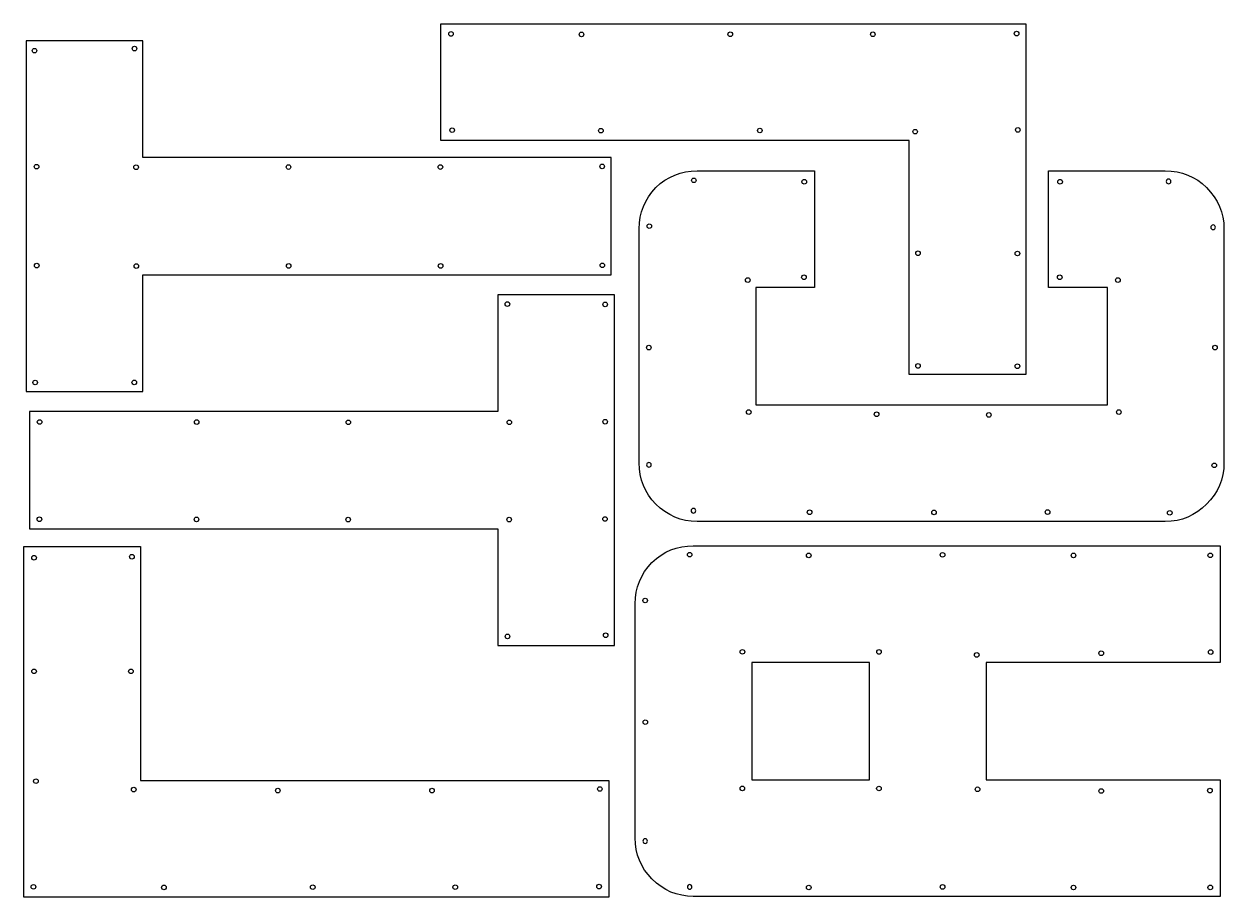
# Model space of a CAD drawing. Extents: x 0.3 to 50, y -11.3 to 13.
# Drawn here: x 17.15 to 49.97, y -11.26 to 12.63 of the extents above; entities that cross this region are included whole.
import ezdxf

# ---------------------------------------------------------------- set-up
doc = ezdxf.new("R2010")
doc.units = 0
doc.layers.add('Layer_1', color=7, linetype='CONTINUOUS')

msp = doc.modelspace()

# ---------------------------------------------------------------- linework, layer by layer
at = {"layer": 'Layer_1', "color": 7}
for points in [[(17.212478, 12.1683)], [(41.359542, 9.443207)], [(38.773263, 5.423188)], [(49.865977, -1.645374)], [(33.298277, -4.375277)], [(40.272765, -4.835877)], [(20.341378, -8.065154)]]:
    msp.add_lwpolyline(points, close=True, dxfattribs=at)
for points in [[(28.554121, 9.443207), (28.554121, 9.964106), (28.554121, 11.027607), (28.554121, 12.63371)], [(28.554121, 12.63371), (29.885306, 12.63371), (31.882083, 12.63371), (34.544452, 12.63371)], [(34.544452, 12.63371), (37.206823, 12.63371), (40.54202, 12.63371), (44.550044, 12.63371)], [(44.550044, 12.63371), (44.550044, 12.503486), (44.550044, 12.235802), (44.550044, 11.830659)], [(17.212478, 12.1683), (17.212478, 10.576666), (17.212478, 7.378928), (17.212478, 2.575086)], [(20.402981, 12.1683), (19.693981, 12.1683), (18.63048, 12.1683), (17.212478, 12.1683)], [(20.402981, 8.977797), (20.402981, 9.513165), (20.402981, 10.576666), (20.402981, 12.1683)], [(28.766779, 12.362841), (28.766779, 12.397632), (28.794983, 12.425837), (28.829775, 12.425837)], [(28.829775, 12.299845), (28.794983, 12.299845), (28.766779, 12.328049), (28.766779, 12.362841)], [(28.829775, 12.425837), (28.864567, 12.425837), (28.892771, 12.397632), (28.892771, 12.362841)], [(28.892771, 12.362841), (28.892771, 12.328049), (28.864567, 12.299845), (28.829775, 12.299845)], [(32.335969, 12.348597), (32.335969, 12.383388), (32.364173, 12.411593), (32.398965, 12.411593)], [(32.398965, 12.285601), (32.364173, 12.285601), (32.335969, 12.313805), (32.335969, 12.348597)], [(32.398965, 12.411593), (32.433756, 12.411593), (32.46196, 12.383388), (32.46196, 12.348597)], [(32.46196, 12.348597), (32.46196, 12.313805), (32.433756, 12.285601), (32.398965, 12.285601)], [(36.405275, 12.353347), (36.405275, 12.370055), (36.411912, 12.386079), (36.423727, 12.397893)], [(36.423727, 12.308802), (36.411912, 12.320616), (36.405275, 12.336639), (36.405275, 12.353347)], [(36.423727, 12.397893), (36.435541, 12.409707), (36.451565, 12.416344), (36.468273, 12.416343)], [(36.468273, 12.290351), (36.451565, 12.290351), (36.435541, 12.296988), (36.423727, 12.308802)], [(36.468273, 12.416343), (36.503065, 12.416343), (36.531269, 12.388139), (36.531269, 12.353347)], [(36.531269, 12.353347), (36.531269, 12.318556), (36.503065, 12.290351), (36.468273, 12.290351)], [(40.303937, 12.353347), (40.303938, 12.388139), (40.332142, 12.416343), (40.366933, 12.416343)], [(40.366933, 12.290351), (40.332142, 12.290351), (40.303937, 12.318556), (40.303937, 12.353347)], [(40.366933, 12.416343), (40.401725, 12.416343), (40.429929, 12.388139), (40.429929, 12.353347)], [(40.429929, 12.353347), (40.429929, 12.318556), (40.401725, 12.290351), (40.366933, 12.290351)], [(44.236477, 12.370259), (44.236477, 12.386967), (44.243114, 12.402991), (44.254929, 12.414805)], [(44.254929, 12.325714), (44.243114, 12.337528), (44.236477, 12.353551), (44.236477, 12.370259)], [(44.254929, 12.414805), (44.266743, 12.426619), (44.282767, 12.433256), (44.299475, 12.433255)], [(44.299475, 12.307263), (44.282767, 12.307263), (44.266743, 12.313899), (44.254929, 12.325714)], [(44.299475, 12.433255), (44.334267, 12.433255), (44.362471, 12.405051), (44.362471, 12.370259)], [(44.362471, 12.370259), (44.362471, 12.335467), (44.334267, 12.307263), (44.299475, 12.307263)], [(17.375828, 11.904353), (17.375828, 11.92106), (17.382465, 11.937084), (17.394279, 11.948898)], [(17.394279, 11.859808), (17.382465, 11.871622), (17.375828, 11.887645), (17.375828, 11.904353)], [(17.394279, 11.948898), (17.406093, 11.960712), (17.422116, 11.967349), (17.438824, 11.967349)], [(17.438824, 11.841357), (17.422116, 11.841357), (17.406093, 11.847994), (17.394279, 11.859808)], [(17.438824, 11.967349), (17.455531, 11.967349), (17.471555, 11.960712), (17.483369, 11.948898)], [(17.483369, 11.859808), (17.471555, 11.847994), (17.455531, 11.841357), (17.438824, 11.841357)], [(17.483369, 11.948898), (17.495183, 11.937084), (17.50182, 11.92106), (17.50182, 11.904353)], [(17.50182, 11.904353), (17.50182, 11.887645), (17.495183, 11.871622), (17.483369, 11.859808)], [(20.110559, 11.960191), (20.110559, 11.976898), (20.117196, 11.992922), (20.12901, 12.004736)], [(20.12901, 11.915646), (20.117196, 11.92746), (20.110559, 11.943483), (20.110559, 11.960191)], [(20.12901, 12.004736), (20.140824, 12.01655), (20.156847, 12.023187), (20.173555, 12.023187)], [(20.173555, 11.897195), (20.156847, 11.897195), (20.140824, 11.903832), (20.12901, 11.915646)], [(20.173555, 12.023187), (20.190262, 12.023187), (20.206286, 12.01655), (20.2181, 12.004736)], [(20.2181, 11.915646), (20.206286, 11.903832), (20.190262, 11.897195), (20.173555, 11.897195)], [(20.2181, 12.004736), (20.229914, 11.992922), (20.236551, 11.976898), (20.236551, 11.960191)], [(20.236551, 11.960191), (20.236551, 11.943483), (20.229914, 11.92746), (20.2181, 11.915646)], [(44.550044, 11.830659), (44.550044, 11.425515), (44.550044, 10.629698), (44.550044, 9.443207)], [(28.799735, 9.728419), (28.799735, 9.763211), (28.82794, 9.791415), (28.862731, 9.791415)], [(28.862731, 9.665423), (28.82794, 9.665423), (28.799735, 9.693627), (28.799735, 9.728419)], [(28.862731, 9.791415), (28.897523, 9.791415), (28.925727, 9.763211), (28.925727, 9.728419)], [(28.925727, 9.728419), (28.925727, 9.693627), (28.897523, 9.665423), (28.862731, 9.665423)], [(32.866704, 9.714175), (32.866704, 9.748967), (32.894908, 9.777171), (32.9297, 9.777171)], [(32.9297, 9.651179), (32.894908, 9.651179), (32.866704, 9.679384), (32.866704, 9.714175)], [(32.9297, 9.777171), (32.964492, 9.777171), (32.992696, 9.748967), (32.992696, 9.714175)], [(32.992696, 9.714175), (32.992696, 9.679384), (32.964492, 9.651179), (32.9297, 9.651179)], [(37.21339, 9.718926), (37.21339, 9.753717), (37.241594, 9.781922), (37.276385, 9.781922)], [(37.276385, 9.65593), (37.241594, 9.65593), (37.21339, 9.684134), (37.21339, 9.718926)], [(37.276385, 9.781922), (37.311177, 9.781922), (37.339381, 9.753717), (37.339381, 9.718926)], [(37.339381, 9.718926), (37.339381, 9.684134), (37.311177, 9.65593), (37.276385, 9.65593)], [(41.463454, 9.68792), (41.463454, 9.704627), (41.470091, 9.720651), (41.481906, 9.732465)], [(41.481906, 9.643374), (41.470091, 9.655188), (41.463454, 9.671212), (41.463454, 9.68792)], [(41.481906, 9.732465), (41.49372, 9.744279), (41.509744, 9.750916), (41.526452, 9.750916)], [(41.526452, 9.624924), (41.509744, 9.624923), (41.49372, 9.63156), (41.481906, 9.643374)], [(41.526452, 9.750916), (41.561244, 9.750916), (41.589448, 9.722711), (41.589448, 9.68792)], [(41.589448, 9.68792), (41.589448, 9.653128), (41.561244, 9.624924), (41.526452, 9.624924)], [(44.269431, 9.735837), (44.269431, 9.770629), (44.297635, 9.798833), (44.332427, 9.798834)], [(44.332427, 9.672841), (44.297635, 9.672842), (44.269431, 9.701046), (44.269431, 9.735837)], [(44.332427, 9.798834), (44.349135, 9.798834), (44.365159, 9.792197), (44.376973, 9.780383)], [(44.376973, 9.691292), (44.365159, 9.679478), (44.349135, 9.672841), (44.332427, 9.672841)], [(44.376973, 9.780383), (44.388788, 9.768569), (44.395425, 9.752545), (44.395425, 9.735838)], [(44.395425, 9.735838), (44.395425, 9.71913), (44.388788, 9.703106), (44.376973, 9.691292)], [(41.359542, 9.443207), (39.218069, 9.443207), (34.949596, 9.443207), (28.554121, 9.443207)], [(41.359542, 3.040497), (41.359542, 4.458498), (41.359542, 6.592735), (41.359542, 9.443207)], [(44.550044, 9.443207), (44.550044, 8.372471), (44.550044, 6.238235), (44.550044, 3.040497)], [(33.208402, 8.977797), (31.081399, 8.977797), (26.812926, 8.977797), (20.402981, 8.977797)], [(33.208402, 5.76559), (33.208402, 6.300957), (33.208402, 7.371693), (33.208402, 8.977797)], [(17.430902, 8.728892), (17.430902, 8.745599), (17.437539, 8.761623), (17.449353, 8.773437)], [(17.449353, 8.684347), (17.437539, 8.696161), (17.430902, 8.712184), (17.430902, 8.728892)], [(17.449353, 8.773437), (17.461167, 8.785251), (17.47719, 8.791888), (17.493898, 8.791888)], [(17.493898, 8.665896), (17.47719, 8.665896), (17.461167, 8.672533), (17.449353, 8.684347)], [(17.493898, 8.791888), (17.510605, 8.791888), (17.526629, 8.785251), (17.538443, 8.773437)], [(17.538443, 8.684347), (17.526629, 8.672533), (17.510605, 8.665896), (17.493898, 8.665896)], [(17.538443, 8.773437), (17.550257, 8.761623), (17.556894, 8.745599), (17.556894, 8.728892)], [(17.556894, 8.728892), (17.556894, 8.712184), (17.550257, 8.696161), (17.538443, 8.684347)], [(20.15457, 8.714648), (20.15457, 8.731356), (20.161207, 8.747379), (20.173021, 8.759193)], [(20.173021, 8.670103), (20.161207, 8.681917), (20.15457, 8.69794), (20.15457, 8.714648)], [(20.173021, 8.759193), (20.184835, 8.771007), (20.200859, 8.777644), (20.217566, 8.777644)], [(20.217566, 8.651652), (20.200859, 8.651652), (20.184835, 8.658289), (20.173021, 8.670103)], [(20.217566, 8.777644), (20.234274, 8.777644), (20.250297, 8.771007), (20.262111, 8.759193)], [(20.262111, 8.670103), (20.250297, 8.658289), (20.234274, 8.651652), (20.217566, 8.651652)], [(20.262111, 8.759193), (20.273925, 8.747379), (20.280562, 8.731356), (20.280562, 8.714648)], [(20.280562, 8.714648), (20.280562, 8.69794), (20.273925, 8.681917), (20.262111, 8.670103)], [(24.322192, 8.719398), (24.322192, 8.75419), (24.350396, 8.782394), (24.385188, 8.782394)], [(24.385188, 8.656402), (24.350396, 8.656402), (24.322192, 8.684607), (24.322192, 8.719398)], [(24.385188, 8.782394), (24.419979, 8.782394), (24.448183, 8.75419), (24.448183, 8.719398)], [(24.448183, 8.719398), (24.448183, 8.684607), (24.419979, 8.656402), (24.385188, 8.656402)], [(28.476479, 8.719398), (28.476479, 8.75419), (28.504683, 8.782394), (28.539475, 8.782394)], [(28.539475, 8.656402), (28.504683, 8.656402), (28.476479, 8.684607), (28.476479, 8.719398)], [(28.539475, 8.782394), (28.574267, 8.782394), (28.602471, 8.75419), (28.602471, 8.719398)], [(28.602471, 8.719398), (28.602471, 8.684607), (28.574267, 8.656402), (28.539475, 8.656402)], [(32.900602, 8.73631), (32.900602, 8.771102), (32.928806, 8.799306), (32.963598, 8.799306)], [(32.963598, 8.673314), (32.928806, 8.673314), (32.900602, 8.701519), (32.900602, 8.73631)], [(32.963598, 8.799306), (32.99839, 8.799306), (33.026594, 8.771102), (33.026594, 8.73631)], [(33.026594, 8.73631), (33.026594, 8.701519), (32.99839, 8.673314), (32.963598, 8.673314)], [(34.432442, 8.157905), (34.750769, 8.461762), (35.126974, 8.613691), (35.561056, 8.613691)], [(35.561056, 8.613691), (36.284526, 8.613691), (37.355261, 8.613691), (38.773263, 8.613691)], [(38.773263, 8.613691), (38.773263, 7.904691), (38.773263, 6.84119), (38.773263, 5.423188)], [(45.175973, 5.423188), (45.175973, 6.132189), (45.175973, 7.19569), (45.175973, 8.613691)], [(45.175973, 8.613691), (45.884974, 8.613691), (46.948476, 8.613691), (48.366477, 8.613691)], [(48.366477, 8.613691), (48.815028, 8.613691), (49.191233, 8.461762), (49.49509, 8.157905)], [(35.407675, 8.354896), (35.407675, 8.389688), (35.435879, 8.417892), (35.470671, 8.417893)], [(35.470671, 8.2919), (35.435879, 8.291901), (35.407675, 8.320105), (35.407675, 8.354896)], [(35.470671, 8.417893), (35.505463, 8.417892), (35.533667, 8.389688), (35.533667, 8.354896)], [(35.533667, 8.354896), (35.533667, 8.320105), (35.505463, 8.291901), (35.470671, 8.2919)], [(38.42965, 8.315717), (38.42965, 8.350509), (38.457854, 8.378713), (38.492646, 8.378713)], [(38.492646, 8.252721), (38.457854, 8.252721), (38.42965, 8.280925), (38.42965, 8.315717)], [(38.492646, 8.378713), (38.527437, 8.378713), (38.555642, 8.350509), (38.555642, 8.315717)], [(38.555642, 8.315717), (38.555642, 8.280925), (38.527438, 8.252721), (38.492646, 8.252721)], [(45.488408, 8.252721), (45.453617, 8.252721), (45.425412, 8.280925), (45.425413, 8.315717)], [(45.425413, 8.315717), (45.425413, 8.350509), (45.453617, 8.378713), (45.488408, 8.378713)], [(45.488408, 8.378713), (45.5232, 8.378713), (45.551404, 8.350509), (45.551404, 8.315717)], [(45.551404, 8.315717), (45.551404, 8.280925), (45.5232, 8.252721), (45.488408, 8.252721)], [(48.458044, 8.388107), (48.423252, 8.388107), (48.395048, 8.359903), (48.395048, 8.325111)], [(48.395048, 8.325111), (48.395048, 8.290319), (48.423252, 8.262115), (48.458044, 8.262115)], [(48.52104, 8.325111), (48.52104, 8.359903), (48.492835, 8.388107), (48.458044, 8.388107)], [(48.458044, 8.262115), (48.492835, 8.262115), (48.52104, 8.290319), (48.52104, 8.325111)], [(33.976656, 7.029292), (33.976656, 7.463374), (34.128585, 7.839578), (34.432442, 8.157905)], [(49.49509, 8.157905), (49.813416, 7.839578), (49.972579, 7.463374), (49.972579, 7.029292)], [(33.976656, 0.626581), (33.976656, 2.044583), (33.976656, 4.17882), (33.976656, 7.029292)], [(34.190996, 7.100238), (34.190996, 7.116946), (34.197633, 7.13297), (34.209448, 7.144784)], [(34.209448, 7.055693), (34.197633, 7.067507), (34.190996, 7.08353), (34.190996, 7.100238)], [(34.209448, 7.144784), (34.221262, 7.156598), (34.237286, 7.163235), (34.253994, 7.163234)], [(34.253994, 7.037242), (34.237286, 7.037242), (34.221262, 7.043878), (34.209448, 7.055693)], [(34.253994, 7.163234), (34.288785, 7.163234), (34.31699, 7.13503), (34.31699, 7.100238)], [(34.31699, 7.100238), (34.31699, 7.065446), (34.288785, 7.037242), (34.253994, 7.037242)], [(49.674719, 7.133448), (49.639927, 7.133448), (49.611723, 7.105244), (49.611723, 7.070452)], [(49.611723, 7.070452), (49.611723, 7.035661), (49.639927, 7.007456), (49.674719, 7.007456)], [(49.737715, 7.070452), (49.737715, 7.105244), (49.70951, 7.133448), (49.674719, 7.133448)], [(49.674719, 7.007456), (49.70951, 7.007456), (49.737715, 7.035661), (49.737715, 7.070452)], [(49.972579, 7.029292), (49.972579, 5.596821), (49.972579, 3.462584), (49.972579, 0.626581)], [(41.540627, 6.359835), (41.540627, 6.394626), (41.568831, 6.422831), (41.603623, 6.422831)], [(41.603623, 6.296839), (41.568831, 6.296839), (41.540627, 6.325043), (41.540627, 6.359835)], [(41.603623, 6.422831), (41.638415, 6.422831), (41.666619, 6.394626), (41.666619, 6.359835)], [(41.666619, 6.359835), (41.666619, 6.325043), (41.638415, 6.296839), (41.603623, 6.296839)], [(44.25841, 6.35263), (44.258411, 6.387422), (44.286615, 6.415626), (44.321406, 6.415626)], [(44.321406, 6.289634), (44.286615, 6.289634), (44.25841, 6.317838), (44.25841, 6.35263)], [(44.321406, 6.415626), (44.356198, 6.415626), (44.384402, 6.387422), (44.384402, 6.35263)], [(44.384402, 6.35263), (44.384402, 6.317838), (44.356198, 6.289634), (44.321406, 6.289634)], [(17.436161, 6.022955), (17.436161, 6.039663), (17.442798, 6.055686), (17.454612, 6.0675)], [(17.454612, 5.97841), (17.442798, 5.990225), (17.436161, 6.006248), (17.436161, 6.022955)], [(17.454612, 6.0675), (17.466426, 6.079314), (17.482449, 6.085951), (17.499157, 6.085951)], [(17.499157, 5.959959), (17.482449, 5.959959), (17.466426, 5.966596), (17.454612, 5.97841)], [(17.499157, 6.085951), (17.515864, 6.085951), (17.531888, 6.079314), (17.543702, 6.0675)], [(17.543702, 5.97841), (17.531888, 5.966596), (17.515864, 5.959959), (17.499157, 5.959959)], [(17.543702, 6.0675), (17.555516, 6.055686), (17.562153, 6.039663), (17.562153, 6.022955)], [(17.562153, 6.022955), (17.562153, 6.006248), (17.555516, 5.990225), (17.543702, 5.97841)], [(20.159831, 6.008711), (20.159831, 6.025419), (20.166468, 6.041442), (20.178282, 6.053256)], [(20.178282, 5.964167), (20.166468, 5.975981), (20.159831, 5.992004), (20.159831, 6.008711)], [(20.178282, 6.053256), (20.190096, 6.06507), (20.206119, 6.071708), (20.222827, 6.071708)], [(20.222827, 5.945715), (20.206119, 5.945715), (20.190096, 5.952352), (20.178282, 5.964167)], [(20.222827, 6.071708), (20.239534, 6.071708), (20.255558, 6.06507), (20.267372, 6.053256)], [(20.267372, 5.964167), (20.255558, 5.952352), (20.239534, 5.945715), (20.222827, 5.945715)], [(20.267372, 6.053256), (20.279186, 6.041442), (20.285823, 6.025419), (20.285823, 6.008711)], [(20.285823, 6.008711), (20.285823, 5.992004), (20.279186, 5.975981), (20.267372, 5.964167)], [(24.32745, 6.013462), (24.32745, 6.03017), (24.334087, 6.046193), (24.345902, 6.058008)], [(24.345902, 5.968916), (24.334087, 5.980731), (24.32745, 5.996754), (24.32745, 6.013462)], [(24.345902, 6.058008), (24.357716, 6.069822), (24.37374, 6.076458), (24.390448, 6.076458)], [(24.390448, 5.950466), (24.37374, 5.950466), (24.357716, 5.957102), (24.345902, 5.968916)], [(24.390448, 6.076458), (24.42524, 6.076458), (24.453444, 6.048254), (24.453444, 6.013462)], [(24.453444, 6.013462), (24.453444, 5.97867), (24.42524, 5.950466), (24.390448, 5.950466)], [(28.481735, 6.013462), (28.481736, 6.048254), (28.50994, 6.076458), (28.544731, 6.076458)], [(28.544731, 5.950466), (28.50994, 5.950466), (28.481735, 5.97867), (28.481735, 6.013462)], [(28.544731, 6.076458), (28.579523, 6.076458), (28.607727, 6.048254), (28.607727, 6.013462)], [(28.607727, 6.013462), (28.607727, 5.97867), (28.579523, 5.950466), (28.544731, 5.950466)], [(32.905858, 6.030374), (32.905858, 6.065165), (32.934062, 6.09337), (32.968854, 6.09337)], [(32.968854, 5.967378), (32.934062, 5.967378), (32.905858, 5.995582), (32.905858, 6.030374)], [(32.968854, 6.09337), (33.003646, 6.09337), (33.03185, 6.065165), (33.03185, 6.030374)], [(33.03185, 6.030374), (33.03185, 5.995582), (33.003646, 5.967378), (32.968854, 5.967378)], [(20.402981, 2.575086), (20.402981, 3.110454), (20.402981, 4.173955), (20.402981, 5.76559)], [(20.402981, 5.76559), (22.544454, 5.76559), (26.812927, 5.76559), (33.208402, 5.76559)], [(36.884194, 5.626394), (36.884194, 5.661186), (36.912398, 5.68939), (36.94719, 5.68939)], [(36.94719, 5.563398), (36.912398, 5.563398), (36.884194, 5.591602), (36.884194, 5.626394)], [(36.94719, 5.68939), (36.981981, 5.68939), (37.010185, 5.661186), (37.010185, 5.626394)], [(37.010185, 5.626394), (37.010185, 5.591602), (36.981981, 5.563398), (36.94719, 5.563398)], [(38.420952, 5.703232), (38.420952, 5.738023), (38.449156, 5.766228), (38.483948, 5.766228)], [(38.483948, 5.640236), (38.449156, 5.640236), (38.420952, 5.66844), (38.420952, 5.703232)], [(38.483948, 5.766228), (38.51874, 5.766228), (38.546944, 5.738023), (38.546944, 5.703232)], [(38.546944, 5.703232), (38.546944, 5.66844), (38.51874, 5.640236), (38.483948, 5.640236)], [(45.416715, 5.703232), (45.416715, 5.738023), (45.444919, 5.766228), (45.47971, 5.766228)], [(45.47971, 5.640236), (45.444919, 5.640236), (45.416715, 5.66844), (45.416715, 5.703232)], [(45.47971, 5.766228), (45.514502, 5.766228), (45.542706, 5.738023), (45.542706, 5.703232)], [(45.542706, 5.703232), (45.542706, 5.66844), (45.514502, 5.640236), (45.47971, 5.640236)], [(47.007475, 5.626394), (47.007475, 5.661186), (47.035679, 5.68939), (47.070471, 5.68939)], [(47.070471, 5.563398), (47.035679, 5.563398), (47.007475, 5.591602), (47.007475, 5.626394)], [(47.070471, 5.68939), (47.105263, 5.68939), (47.133467, 5.661186), (47.133467, 5.626394)], [(47.133467, 5.626394), (47.133467, 5.591602), (47.105263, 5.563398), (47.070471, 5.563398)], [(38.773263, 5.423188), (38.411528, 5.423188), (37.87616, 5.423188), (37.16716, 5.423188)], [(37.16716, 5.423188), (37.16716, 4.714187), (37.16716, 3.643452), (37.16716, 2.210981)], [(46.782077, 5.423188), (46.420342, 5.423188), (45.884974, 5.423188), (45.175973, 5.423188)], [(46.782077, 2.210981), (46.782077, 2.934451), (46.782077, 4.005187), (46.782077, 5.423188)], [(32.10455, 5.217937), (31.569183, 5.217937), (30.903591, 5.217937), (30.107773, 5.217937)], [(30.107773, 5.217937), (30.107773, 4.682569), (30.107773, 3.619068), (30.107773, 2.027434)], [(30.310388, 4.970402), (30.310387, 5.005193), (30.338592, 5.033398), (30.373383, 5.033398)], [(30.373383, 4.907406), (30.338592, 4.907406), (30.310387, 4.93561), (30.310388, 4.970402)], [(30.373383, 5.033398), (30.408175, 5.033398), (30.436379, 5.005193), (30.436379, 4.970402)], [(30.436379, 4.970402), (30.436379, 4.93561), (30.408175, 4.907406), (30.373383, 4.907406)], [(33.298277, 5.217937), (33.037827, 5.217937), (32.639918, 5.217937), (32.10455, 5.217937)], [(32.984433, 4.959819), (32.984433, 4.994611), (33.012637, 5.022815), (33.047429, 5.022815)], [(33.047429, 4.896823), (33.012637, 4.896823), (32.984433, 4.925027), (32.984433, 4.959819)], [(33.047429, 5.022815), (33.082221, 5.022815), (33.110425, 4.994611), (33.110425, 4.959819)], [(33.110425, 4.959819), (33.110425, 4.925027), (33.082221, 4.896823), (33.047429, 4.896823)], [(33.298277, -4.375277), (33.298277, -2.783642), (33.298277, 0.414095), (33.298277, 5.217937)], [(34.178923, 3.77866), (34.178923, 3.813452), (34.207127, 3.841656), (34.241919, 3.841656)], [(34.241919, 3.715664), (34.207127, 3.715664), (34.178923, 3.743869), (34.178923, 3.77866)], [(34.241919, 3.841656), (34.27671, 3.841656), (34.304915, 3.813452), (34.304915, 3.77866)], [(34.304915, 3.77866), (34.304915, 3.743869), (34.27671, 3.715664), (34.241919, 3.715664)], [(49.662706, 3.77866), (49.662706, 3.813452), (49.69091, 3.841656), (49.725702, 3.841656)], [(49.725702, 3.715664), (49.69091, 3.715664), (49.662706, 3.743869), (49.662706, 3.77866)], [(49.725702, 3.841656), (49.760494, 3.841656), (49.788698, 3.813452), (49.788698, 3.77866)], [(49.788698, 3.77866), (49.788698, 3.743869), (49.760494, 3.715664), (49.725702, 3.715664)], [(41.540627, 3.276037), (41.540627, 3.310829), (41.568831, 3.339033), (41.603623, 3.339033)], [(41.603623, 3.339033), (41.638415, 3.339033), (41.666619, 3.310829), (41.666619, 3.276037)], [(44.25841, 3.268832), (44.25841, 3.303624), (44.286615, 3.331828), (44.321406, 3.331829)], [(44.321406, 3.331829), (44.356198, 3.331828), (44.384402, 3.303624), (44.384402, 3.268833)], [(44.550044, 3.040497), (44.014676, 3.040497), (42.951175, 3.040497), (41.359542, 3.040497)], [(41.603623, 3.213041), (41.568831, 3.213041), (41.540627, 3.241245), (41.540627, 3.276037)], [(41.666619, 3.276037), (41.666619, 3.241245), (41.638415, 3.213041), (41.603623, 3.213041)], [(44.321406, 3.205836), (44.286615, 3.205837), (44.25841, 3.234041), (44.25841, 3.268832)], [(44.384402, 3.268833), (44.384402, 3.234041), (44.356198, 3.205837), (44.321406, 3.205836)], [(17.393368, 2.823666), (17.393368, 2.840374), (17.400005, 2.856397), (17.411819, 2.868211)], [(17.411819, 2.779121), (17.400005, 2.790935), (17.393368, 2.806959), (17.393368, 2.823666)], [(17.411819, 2.868211), (17.423633, 2.880025), (17.439656, 2.886662), (17.456364, 2.886662)], [(17.456364, 2.76067), (17.439656, 2.76067), (17.423633, 2.767307), (17.411819, 2.779121)], [(17.456364, 2.886662), (17.473071, 2.886662), (17.489095, 2.880025), (17.500909, 2.868211)], [(17.500909, 2.779121), (17.489095, 2.767307), (17.473071, 2.76067), (17.456364, 2.76067)], [(17.500909, 2.868211), (17.512723, 2.856397), (17.51936, 2.840374), (17.51936, 2.823666)], [(17.51936, 2.823666), (17.51936, 2.806959), (17.512723, 2.790935), (17.500909, 2.779121)], [(20.104769, 2.826198), (20.104769, 2.842906), (20.111406, 2.858929), (20.12322, 2.870743)], [(20.12322, 2.781653), (20.111406, 2.793467), (20.104769, 2.80949), (20.104769, 2.826198)], [(20.12322, 2.870743), (20.135034, 2.882557), (20.151058, 2.889194), (20.167765, 2.889194)], [(20.167765, 2.763202), (20.151058, 2.763202), (20.135034, 2.769839), (20.12322, 2.781653)], [(20.167765, 2.889194), (20.184473, 2.889194), (20.200496, 2.882557), (20.21231, 2.870743)], [(20.21231, 2.781653), (20.200496, 2.769839), (20.184473, 2.763202), (20.167765, 2.763202)], [(20.21231, 2.870743), (20.224124, 2.858929), (20.230761, 2.842906), (20.230761, 2.826198)], [(20.230761, 2.826198), (20.230761, 2.80949), (20.224124, 2.793467), (20.21231, 2.781653)], [(17.212478, 2.575086), (17.472928, 2.575086), (17.870836, 2.575086), (18.406204, 2.575086)], [(18.406204, 2.575086), (18.941572, 2.575086), (19.607164, 2.575086), (20.402981, 2.575086)], [(30.107773, 2.027434), (27.966302, 2.027434), (23.697829, 2.027434), (17.302353, 2.027434)], [(17.302353, 2.027434), (17.302353, 1.492066), (17.302353, 0.42133), (17.302353, -1.184774)], [(36.909808, 2.015018), (36.909808, 2.049809), (36.938012, 2.078014), (36.972804, 2.078014)], [(36.972804, 1.952022), (36.938012, 1.952022), (36.909808, 1.980226), (36.909808, 2.015018)], [(36.972804, 2.078014), (37.007596, 2.078014), (37.0358, 2.049809), (37.0358, 2.015018)], [(37.0358, 2.015018), (37.0358, 1.980226), (37.007596, 1.952022), (36.972804, 1.952022)], [(37.16716, 2.210981), (39.308631, 2.210981), (42.513603, 2.210981), (46.782077, 2.210981)], [(40.40695, 1.953902), (40.40695, 1.988694), (40.435154, 2.016898), (40.469946, 2.016899)], [(40.469946, 2.016899), (40.504738, 2.016898), (40.532942, 1.988694), (40.532942, 1.953903)], [(43.477419, 1.936814), (43.477419, 1.971606), (43.505623, 1.99981), (43.540415, 1.99981)], [(43.540415, 1.99981), (43.557122, 1.999811), (43.573146, 1.993174), (43.584961, 1.98136)], [(43.584961, 1.98136), (43.596775, 1.969545), (43.603413, 1.953522), (43.603413, 1.936814)], [(47.03309, 2.015018), (47.03309, 2.049809), (47.061294, 2.078014), (47.096085, 2.078014)], [(47.096085, 1.952022), (47.061294, 1.952022), (47.03309, 1.980226), (47.03309, 2.015018)], [(47.096085, 2.078014), (47.130877, 2.078014), (47.159081, 2.049809), (47.159081, 2.015018)], [(47.159081, 2.015018), (47.159081, 1.980226), (47.130877, 1.952022), (47.096085, 1.952022)], [(17.51386, 1.743002), (17.51386, 1.759709), (17.520497, 1.775733), (17.532311, 1.787547)], [(17.532311, 1.698457), (17.520497, 1.710271), (17.51386, 1.726294), (17.51386, 1.743002)], [(17.532311, 1.787547), (17.544125, 1.799361), (17.560148, 1.805998), (17.576856, 1.805998)], [(17.576856, 1.680006), (17.560148, 1.680006), (17.544125, 1.686643), (17.532311, 1.698457)], [(17.576856, 1.805998), (17.593564, 1.805998), (17.609587, 1.799361), (17.621401, 1.787547)], [(17.621401, 1.698457), (17.609587, 1.686643), (17.593564, 1.680006), (17.576856, 1.680006)], [(17.621401, 1.787547), (17.633215, 1.775733), (17.639852, 1.759709), (17.639852, 1.743002)], [(17.639852, 1.743002), (17.639852, 1.726294), (17.633215, 1.710271), (17.621401, 1.698457)], [(21.810588, 1.739782), (21.810587, 1.774574), (21.838792, 1.802778), (21.873583, 1.802778)], [(21.873583, 1.676786), (21.838792, 1.676786), (21.810587, 1.704991), (21.810588, 1.739782)], [(21.873583, 1.802778), (21.908375, 1.802778), (21.936579, 1.774574), (21.936579, 1.739782)], [(21.936579, 1.739782), (21.936579, 1.704991), (21.908375, 1.676786), (21.873583, 1.676786)], [(25.958546, 1.733508), (25.958546, 1.750216), (25.965183, 1.76624), (25.976998, 1.778054)], [(25.976998, 1.688963), (25.965183, 1.700777), (25.958546, 1.7168), (25.958546, 1.733508)], [(25.976998, 1.778054), (25.988812, 1.789868), (26.004836, 1.796505), (26.021544, 1.796504)], [(26.021544, 1.670512), (26.004836, 1.670512), (25.988812, 1.677149), (25.976998, 1.688963)], [(26.021544, 1.796504), (26.056335, 1.796504), (26.08454, 1.7683), (26.08454, 1.733508)], [(26.08454, 1.733508), (26.08454, 1.698717), (26.056335, 1.670512), (26.021544, 1.670512)], [(30.363108, 1.733508), (30.363108, 1.7683), (30.391312, 1.796504), (30.426104, 1.796504)], [(30.426104, 1.670512), (30.391312, 1.670512), (30.363108, 1.698717), (30.363108, 1.733508)], [(30.426104, 1.796504), (30.460896, 1.796504), (30.4891, 1.7683), (30.4891, 1.733508)], [(30.4891, 1.733508), (30.4891, 1.698717), (30.460896, 1.670512), (30.426104, 1.670512)], [(32.983558, 1.75042), (32.983558, 1.785212), (33.011762, 1.813416), (33.046554, 1.813416)], [(33.046554, 1.687424), (33.011762, 1.687424), (32.983558, 1.715629), (32.983558, 1.75042)], [(33.046554, 1.813416), (33.081346, 1.813416), (33.10955, 1.785212), (33.10955, 1.75042)], [(33.10955, 1.75042), (33.10955, 1.715629), (33.081346, 1.687424), (33.046554, 1.687424)], [(40.469946, 1.890906), (40.435154, 1.890907), (40.40695, 1.919111), (40.40695, 1.953902)], [(40.532942, 1.953903), (40.532942, 1.919111), (40.504738, 1.890907), (40.469946, 1.890906)], [(43.540415, 1.873818), (43.505623, 1.873818), (43.477419, 1.902022), (43.477419, 1.936814)], [(43.584961, 1.892268), (43.573146, 1.880454), (43.557122, 1.873817), (43.540415, 1.873818)], [(43.603412, 1.936814), (43.603413, 1.920106), (43.596775, 1.904082), (43.584961, 1.892268)], [(34.432442, -0.502032), (34.128585, -0.198175), (33.976656, 0.17803), (33.976656, 0.626581)], [(34.24295, 0.632251), (34.208158, 0.632251), (34.179954, 0.604047), (34.179954, 0.569255)], [(34.179954, 0.569255), (34.179954, 0.534464), (34.208158, 0.506259), (34.24295, 0.506259)], [(34.305946, 0.569255), (34.305946, 0.604047), (34.277742, 0.632251), (34.24295, 0.632251)], [(34.24295, 0.506259), (34.277742, 0.506259), (34.305946, 0.534464), (34.305946, 0.569255)], [(49.972579, 0.626581), (49.972579, 0.17803), (49.813416, -0.198175), (49.49509, -0.502032)], [(49.642565, 0.556207), (49.642565, 0.590999), (49.670769, 0.619203), (49.70556, 0.619204)], [(49.70556, 0.493211), (49.670769, 0.493212), (49.642565, 0.521416), (49.642565, 0.556207)], [(49.70556, 0.619204), (49.722268, 0.619204), (49.738292, 0.612567), (49.750107, 0.600753)], [(49.750107, 0.511662), (49.738292, 0.499848), (49.722268, 0.493211), (49.70556, 0.493211)], [(49.750107, 0.600753), (49.761921, 0.588939), (49.768558, 0.572915), (49.768558, 0.556208)], [(49.768558, 0.556208), (49.768558, 0.5395), (49.761921, 0.523476), (49.750107, 0.511662)], [(35.561056, -0.979522), (35.126974, -0.979522), (34.750769, -0.820359), (34.432442, -0.502032)], [(35.459627, -0.622407), (35.424835, -0.622407), (35.396631, -0.650611), (35.396631, -0.685403)], [(35.522623, -0.685403), (35.522623, -0.650611), (35.494419, -0.622407), (35.459627, -0.622407)], [(49.49509, -0.502032), (49.191233, -0.820359), (48.815028, -0.979522), (48.366477, -0.979522)], [(17.509748, -0.918945), (17.509748, -0.902237), (17.516385, -0.886214), (17.528199, -0.8744)], [(17.528199, -0.96349), (17.516385, -0.951676), (17.509748, -0.935652), (17.509748, -0.918945)], [(17.528199, -0.8744), (17.540013, -0.862586), (17.556036, -0.855949), (17.572744, -0.855949)], [(17.572744, -0.981941), (17.556036, -0.981941), (17.540013, -0.975304), (17.528199, -0.96349)], [(17.572744, -0.855949), (17.589451, -0.855949), (17.605475, -0.862586), (17.617289, -0.8744)], [(17.617289, -0.96349), (17.605475, -0.975304), (17.589451, -0.981941), (17.572744, -0.981941)], [(17.617289, -0.8744), (17.629103, -0.886214), (17.63574, -0.902237), (17.63574, -0.918945)], [(17.63574, -0.918945), (17.63574, -0.935652), (17.629103, -0.951676), (17.617289, -0.96349)], [(21.806475, -0.922164), (21.806475, -0.887373), (21.834679, -0.859168), (21.869471, -0.859168)], [(21.869471, -0.98516), (21.834679, -0.98516), (21.806475, -0.956956), (21.806475, -0.922164)], [(21.869471, -0.859168), (21.904263, -0.859168), (21.932467, -0.887373), (21.932467, -0.922164)], [(21.932467, -0.922164), (21.932467, -0.956956), (21.904263, -0.98516), (21.869471, -0.98516)], [(25.954435, -0.928438), (25.954435, -0.893647), (25.98264, -0.865442), (26.017431, -0.865442)], [(26.017431, -0.991434), (25.98264, -0.991434), (25.954435, -0.96323), (25.954435, -0.928438)], [(26.017431, -0.865442), (26.052223, -0.865442), (26.080427, -0.893647), (26.080427, -0.928438)], [(26.080427, -0.928438), (26.080427, -0.96323), (26.052223, -0.991434), (26.017431, -0.991434)], [(30.358996, -0.928438), (30.358996, -0.893647), (30.3872, -0.865442), (30.421992, -0.865442)], [(30.421992, -0.991434), (30.3872, -0.991434), (30.358996, -0.96323), (30.358996, -0.928438)], [(30.421992, -0.865442), (30.456783, -0.865442), (30.484988, -0.893647), (30.484987, -0.928438)], [(30.484987, -0.928438), (30.484988, -0.96323), (30.456783, -0.991434), (30.421992, -0.991434)], [(32.979448, -0.911526), (32.979448, -0.894819), (32.986085, -0.878795), (32.9979, -0.866981)], [(32.9979, -0.956072), (32.986085, -0.944258), (32.979448, -0.928234), (32.979448, -0.911526)], [(32.9979, -0.866981), (33.009714, -0.855167), (33.025738, -0.84853), (33.042446, -0.84853)], [(33.042446, -0.974522), (33.025738, -0.974523), (33.009714, -0.967886), (32.9979, -0.956072)], [(33.042446, -0.84853), (33.077238, -0.848531), (33.105442, -0.876735), (33.105442, -0.911526)], [(33.105442, -0.911526), (33.105442, -0.946318), (33.077238, -0.974522), (33.042446, -0.974522)], [(35.396631, -0.685403), (35.396631, -0.720194), (35.424835, -0.748399), (35.459627, -0.748399)], [(35.459627, -0.748399), (35.494419, -0.748399), (35.522623, -0.720194), (35.522623, -0.685403)], [(40.249142, -0.979522), (38.903487, -0.979522), (37.340792, -0.979522), (35.561056, -0.979522)], [(38.574625, -0.727313), (38.574625, -0.692522), (38.602829, -0.664318), (38.637621, -0.664317)], [(38.637621, -0.790309), (38.602829, -0.790309), (38.574625, -0.762105), (38.574625, -0.727313)], [(38.637621, -0.664317), (38.672412, -0.664318), (38.700617, -0.692522), (38.700617, -0.727313)], [(38.700617, -0.727313), (38.700617, -0.762105), (38.672413, -0.790309), (38.637621, -0.790309)], [(43.548165, -0.979522), (42.665531, -0.979522), (41.565857, -0.979522), (40.249142, -0.979522)], [(41.97819, -0.730913), (41.97819, -0.696122), (42.006394, -0.667917), (42.041185, -0.667917)], [(42.041185, -0.793909), (42.006394, -0.793909), (41.97819, -0.765705), (41.97819, -0.730913)], [(42.041185, -0.667917), (42.075977, -0.667917), (42.104181, -0.696122), (42.104181, -0.730913)], [(42.104181, -0.730913), (42.104181, -0.765705), (42.075977, -0.793909), (42.041185, -0.793909)], [(48.366477, -0.979522), (47.295741, -0.979522), (45.689637, -0.979522), (43.548165, -0.979522)], [(45.083677, -0.721639), (45.083677, -0.686847), (45.111881, -0.658643), (45.146673, -0.658642)], [(45.146673, -0.784634), (45.111881, -0.784634), (45.083677, -0.75643), (45.083677, -0.721639)], [(45.146673, -0.658642), (45.181465, -0.658643), (45.209669, -0.686847), (45.209669, -0.721639)], [(45.209669, -0.721639), (45.209669, -0.75643), (45.181465, -0.784634), (45.146673, -0.784634)], [(48.42589, -0.742549), (48.42589, -0.725841), (48.432527, -0.709818), (48.444341, -0.698004)], [(48.444341, -0.787095), (48.432527, -0.775281), (48.42589, -0.759257), (48.42589, -0.742549)], [(48.444341, -0.698004), (48.456156, -0.68619), (48.47218, -0.679553), (48.488888, -0.679553)], [(48.488888, -0.805545), (48.47218, -0.805546), (48.456156, -0.798909), (48.444341, -0.787095)], [(48.488888, -0.679553), (48.523679, -0.679553), (48.551883, -0.707758), (48.551883, -0.742549)], [(48.551883, -0.742549), (48.551883, -0.777341), (48.523679, -0.805545), (48.488888, -0.805545)], [(17.302353, -1.184774), (19.429355, -1.184774), (23.697828, -1.184774), (30.107773, -1.184774)], [(30.107773, -1.184774), (30.107773, -1.720141), (30.107773, -2.783642), (30.107773, -4.375277)], [(17.150875, -8.065154), (17.150875, -6.994418), (17.150875, -4.860181), (17.150875, -1.662443)], [(17.150875, -1.662443), (17.686243, -1.662443), (18.749744, -1.662443), (20.341378, -1.662443)], [(17.362829, -1.971073), (17.362829, -1.954365), (17.369466, -1.938342), (17.38128, -1.926528)], [(17.38128, -1.926528), (17.393094, -1.914714), (17.409117, -1.908076), (17.425825, -1.908076)], [(17.425825, -1.908076), (17.460616, -1.908077), (17.48882, -1.936281), (17.48882, -1.971072)], [(20.038382, -1.94559), (20.038382, -1.928883), (20.045019, -1.91286), (20.056833, -1.901045)], [(20.056833, -1.990135), (20.045019, -1.978321), (20.038382, -1.962298), (20.038382, -1.94559)], [(20.056833, -1.901045), (20.068647, -1.889231), (20.084671, -1.882594), (20.101378, -1.882594)], [(20.101378, -1.882594), (20.118086, -1.882594), (20.134109, -1.889231), (20.145923, -1.901045)], [(20.145923, -1.901045), (20.157737, -1.91286), (20.164374, -1.928883), (20.164374, -1.94559)], [(20.164374, -1.94559), (20.164374, -1.962298), (20.157737, -1.978321), (20.145923, -1.990135)], [(20.341378, -1.662443), (20.341378, -3.080445), (20.341378, -5.214682), (20.341378, -8.065154)], [(34.32584, -2.10116), (34.644166, -1.797302), (35.02037, -1.645374), (35.454452, -1.645374)], [(35.294192, -1.888407), (35.294192, -1.853615), (35.322396, -1.825411), (35.357187, -1.825411)], [(35.357187, -1.951403), (35.322396, -1.951403), (35.294192, -1.923199), (35.294192, -1.888407)], [(35.357187, -1.825411), (35.391979, -1.825411), (35.420183, -1.853615), (35.420183, -1.888407)], [(35.420183, -1.888407), (35.420183, -1.923199), (35.391979, -1.951403), (35.357187, -1.951403)], [(35.454452, -1.645374), (38.66666, -1.645374), (43.470502, -1.645374), (49.865977, -1.645374)], [(38.552369, -1.907091), (38.552369, -1.8723), (38.580573, -1.844095), (38.615365, -1.844095)], [(38.615365, -1.970087), (38.580573, -1.970087), (38.552369, -1.941883), (38.552369, -1.907091)], [(38.615365, -1.844095), (38.650156, -1.844095), (38.67836, -1.8723), (38.67836, -1.907091)], [(38.67836, -1.907091), (38.67836, -1.941883), (38.650156, -1.970087), (38.615365, -1.970087)], [(42.211619, -1.89152), (42.211619, -1.856728), (42.239823, -1.828524), (42.274615, -1.828524)], [(42.274615, -1.954516), (42.239823, -1.954516), (42.211619, -1.926311), (42.211619, -1.89152)], [(42.274615, -1.828524), (42.309406, -1.828524), (42.33761, -1.856728), (42.33761, -1.89152)], [(42.33761, -1.89152), (42.33761, -1.926311), (42.309406, -1.954516), (42.274615, -1.954516)], [(45.793013, -1.907093), (45.793012, -1.872301), (45.821217, -1.844097), (45.856008, -1.844096)], [(45.856008, -1.970089), (45.821217, -1.970088), (45.793012, -1.941884), (45.793013, -1.907093)], [(45.856008, -1.844096), (45.8908, -1.844097), (45.919004, -1.872301), (45.919004, -1.907092)], [(45.919004, -1.907092), (45.919004, -1.941884), (45.8908, -1.970088), (45.856008, -1.970089)], [(49.534431, -1.905644), (49.534431, -1.870852), (49.562635, -1.842648), (49.597427, -1.842648)], [(49.597427, -1.96864), (49.562635, -1.96864), (49.534431, -1.940436), (49.534431, -1.905644)], [(49.597427, -1.842648), (49.632219, -1.842648), (49.660423, -1.870852), (49.660423, -1.905644)], [(49.660423, -1.905644), (49.660423, -1.940436), (49.632219, -1.96864), (49.597427, -1.96864)], [(49.865977, -1.645374), (49.865977, -2.354374), (49.865977, -3.417875), (49.865977, -4.835877)], [(17.38128, -2.015617), (17.369466, -2.003803), (17.362829, -1.98778), (17.362829, -1.971073)], [(17.425825, -2.034069), (17.409117, -2.034069), (17.393094, -2.027431), (17.38128, -2.015617)], [(17.48882, -1.971072), (17.48882, -2.005864), (17.460616, -2.034068), (17.425825, -2.034069)], [(20.101378, -2.008586), (20.084671, -2.008586), (20.068647, -2.001949), (20.056833, -1.990135)], [(20.145923, -1.990135), (20.134109, -2.001949), (20.118086, -2.008586), (20.101378, -2.008586)], [(33.870054, -3.229773), (33.870054, -2.795691), (34.021983, -2.419487), (34.32584, -2.10116)], [(33.870054, -9.632483), (33.870054, -8.214482), (33.870054, -6.080245), (33.870054, -3.229773)], [(34.077515, -3.143065), (34.077515, -3.108273), (34.105719, -3.080069), (34.14051, -3.080069)], [(34.14051, -3.206061), (34.105719, -3.206061), (34.077515, -3.177856), (34.077515, -3.143065)], [(34.14051, -3.080069), (34.175302, -3.080069), (34.203506, -3.108273), (34.203506, -3.143065)], [(34.203506, -3.143065), (34.203506, -3.177856), (34.175302, -3.206061), (34.14051, -3.206061)], [(30.312812, -4.123579), (30.312812, -4.088787), (30.341017, -4.060583), (30.375808, -4.060583)], [(30.375808, -4.186575), (30.341017, -4.186575), (30.312812, -4.158371), (30.312812, -4.123579)], [(30.375808, -4.060583), (30.4106, -4.060583), (30.438804, -4.088787), (30.438804, -4.123579)], [(30.438804, -4.123579), (30.438804, -4.158371), (30.4106, -4.186575), (30.375808, -4.186575)], [(32.996875, -4.092391), (32.996875, -4.0576), (33.025079, -4.029396), (33.059871, -4.029395)], [(33.059871, -4.155387), (33.025079, -4.155387), (32.996875, -4.127183), (32.996875, -4.092391)], [(33.059871, -4.029395), (33.094663, -4.029396), (33.122867, -4.0576), (33.122867, -4.092391)], [(33.122867, -4.092391), (33.122867, -4.127183), (33.094663, -4.155387), (33.059871, -4.155387)], [(30.107773, -4.375277), (30.816774, -4.375277), (31.880276, -4.375277), (33.298277, -4.375277)], [(36.736587, -4.546794), (36.736587, -4.512003), (36.764792, -4.483798), (36.799583, -4.483798)], [(36.799583, -4.60979), (36.764792, -4.60979), (36.736587, -4.581586), (36.736587, -4.546794)], [(36.799583, -4.483798), (36.834375, -4.483798), (36.862579, -4.512003), (36.862579, -4.546794)], [(36.862579, -4.546794), (36.862579, -4.581586), (36.834375, -4.60979), (36.799583, -4.60979)], [(40.473096, -4.54883), (40.473096, -4.514039), (40.5013, -4.485834), (40.536092, -4.485834)], [(40.536092, -4.611826), (40.5013, -4.611826), (40.473096, -4.583622), (40.473096, -4.54883)], [(40.536092, -4.485834), (40.570883, -4.485834), (40.599088, -4.514039), (40.599087, -4.54883)], [(40.599087, -4.54883), (40.599087, -4.583622), (40.570883, -4.611826), (40.536092, -4.611826)], [(43.14676, -4.632066), (43.14676, -4.615358), (43.153398, -4.599334), (43.165212, -4.58752)], [(43.165212, -4.58752), (43.177027, -4.575706), (43.19305, -4.569069), (43.209758, -4.56907)], [(43.209758, -4.56907), (43.24455, -4.56907), (43.272754, -4.597274), (43.272754, -4.632066)], [(46.5514, -4.584586), (46.5514, -4.549795), (46.579604, -4.521591), (46.614396, -4.52159)], [(46.614396, -4.647583), (46.579604, -4.647582), (46.5514, -4.619378), (46.5514, -4.584586)], [(46.614396, -4.52159), (46.649188, -4.521591), (46.677392, -4.549795), (46.677392, -4.584586)], [(46.677392, -4.584586), (46.677392, -4.619378), (46.649188, -4.647582), (46.614396, -4.647583)], [(49.545692, -4.55421), (49.545692, -4.519418), (49.573896, -4.491214), (49.608687, -4.491214)], [(49.608687, -4.617206), (49.573896, -4.617206), (49.545692, -4.589002), (49.545692, -4.55421)], [(49.608687, -4.491214), (49.625395, -4.491214), (49.641419, -4.49785), (49.653234, -4.509665)], [(49.653234, -4.509665), (49.665048, -4.521479), (49.671685, -4.537502), (49.671685, -4.55421)], [(49.671685, -4.55421), (49.671685, -4.570918), (49.665048, -4.586941), (49.653234, -4.598756)], [(39.708456, -4.835877), (39.115212, -4.835877), (38.232578, -4.835877), (37.060556, -4.835877)], [(37.060556, -4.835877), (37.060556, -5.544878), (37.060556, -6.615613), (37.060556, -8.048083)], [(40.272765, -4.835877), (40.14254, -4.835877), (39.954437, -4.835877), (39.708456, -4.835877)], [(40.272765, -8.048083), (40.272765, -7.324614), (40.272765, -6.253878), (40.272765, -4.835877)], [(43.165212, -4.676611), (43.153398, -4.664797), (43.14676, -4.648774), (43.14676, -4.632066)], [(43.209758, -4.695061), (43.19305, -4.695062), (43.177027, -4.688425), (43.165212, -4.676611)], [(43.272754, -4.632066), (43.272754, -4.666857), (43.24455, -4.695061), (43.209758, -4.695061)], [(49.865977, -4.835877), (48.447976, -4.835877), (46.313739, -4.835877), (43.463267, -4.835877)], [(43.463267, -4.835877), (43.463267, -5.544878), (43.463267, -6.615613), (43.463267, -8.048083)], [(49.653234, -4.598756), (49.641419, -4.61057), (49.625395, -4.617207), (49.608687, -4.617206)], [(17.362829, -5.079811), (17.362829, -5.063103), (17.369466, -5.04708), (17.38128, -5.035266)], [(17.38128, -5.124356), (17.369466, -5.112542), (17.362829, -5.096518), (17.362829, -5.079811)], [(17.38128, -5.035266), (17.393094, -5.023452), (17.409117, -5.016815), (17.425825, -5.016815)], [(17.425825, -5.142807), (17.409117, -5.142807), (17.393094, -5.13617), (17.38128, -5.124356)], [(17.425825, -5.016815), (17.460616, -5.016815), (17.48882, -5.045019), (17.48882, -5.079811)], [(17.48882, -5.079811), (17.48882, -5.114602), (17.460616, -5.142807), (17.425825, -5.142807)], [(20.0129, -5.079811), (20.0129, -5.063103), (20.019537, -5.04708), (20.031351, -5.035266)], [(20.031351, -5.124356), (20.019537, -5.112542), (20.0129, -5.096518), (20.0129, -5.079811)], [(20.031351, -5.035266), (20.043165, -5.023452), (20.059188, -5.016815), (20.075896, -5.016815)], [(20.075896, -5.142807), (20.059188, -5.142807), (20.043165, -5.13617), (20.031351, -5.124356)], [(20.075896, -5.016815), (20.110688, -5.016815), (20.138892, -5.045019), (20.138892, -5.079811)], [(20.138892, -5.079811), (20.138892, -5.114602), (20.110688, -5.142807), (20.075896, -5.142807)], [(34.082112, -6.471289), (34.082112, -6.436497), (34.110317, -6.408293), (34.145108, -6.408293)], [(34.145108, -6.534285), (34.110317, -6.534285), (34.082112, -6.506081), (34.082112, -6.471289)], [(34.145108, -6.408293), (34.1799, -6.408293), (34.208104, -6.436497), (34.208104, -6.471289)], [(34.208104, -6.471289), (34.208104, -6.506081), (34.1799, -6.534285), (34.145108, -6.534285)], [(17.150875, -10.452604), (17.150875, -10.047461), (17.150875, -9.251644), (17.150875, -8.065154)], [(17.413791, -8.086623), (17.413792, -8.051831), (17.441996, -8.023627), (17.476787, -8.023627)], [(17.476787, -8.149619), (17.441996, -8.149619), (17.413792, -8.121415), (17.413791, -8.086623)], [(17.476787, -8.023627), (17.511579, -8.023627), (17.539783, -8.051831), (17.539784, -8.086623)], [(17.539784, -8.086623), (17.539783, -8.121415), (17.511579, -8.149619), (17.476787, -8.149619)], [(20.341378, -8.065154), (22.48285, -8.065154), (26.751323, -8.065154), (33.146798, -8.065154)], [(33.146798, -8.065154), (33.146798, -8.586053), (33.146798, -9.649553), (33.146798, -11.255656)], [(37.060556, -8.048083), (37.769558, -8.048083), (38.840294, -8.048083), (40.272765, -8.048083)], [(43.463267, -8.048083), (44.881268, -8.048083), (47.015505, -8.048083), (49.865977, -8.048083)], [(49.865977, -8.048083), (49.865977, -8.757085), (49.865977, -9.820586), (49.865977, -11.238587)], [(20.089345, -8.315954), (20.089345, -8.281162), (20.11755, -8.252958), (20.152341, -8.252958)], [(20.152341, -8.37895), (20.11755, -8.37895), (20.089345, -8.350746), (20.089345, -8.315954)], [(20.152341, -8.252958), (20.187133, -8.252958), (20.215337, -8.281162), (20.215337, -8.315954)], [(20.215337, -8.315954), (20.215337, -8.350746), (20.187133, -8.37895), (20.152341, -8.37895)], [(24.030377, -8.343202), (24.030377, -8.30841), (24.058581, -8.280206), (24.093373, -8.280206)], [(24.093373, -8.406198), (24.058581, -8.406198), (24.030377, -8.377994), (24.030377, -8.343202)], [(24.093373, -8.280206), (24.128165, -8.280206), (24.156369, -8.30841), (24.156369, -8.343202)], [(24.156369, -8.343202), (24.156369, -8.377994), (24.128165, -8.406198), (24.093373, -8.406198)], [(28.247154, -8.343202), (28.247154, -8.30841), (28.275358, -8.280206), (28.31015, -8.280206)], [(28.31015, -8.406198), (28.275358, -8.406198), (28.247154, -8.377994), (28.247154, -8.343202)], [(28.31015, -8.280206), (28.344942, -8.280206), (28.373146, -8.30841), (28.373146, -8.343202)], [(28.373146, -8.343202), (28.373146, -8.377994), (28.344942, -8.406198), (28.31015, -8.406198)], [(32.836825, -8.299975), (32.836825, -8.265183), (32.865029, -8.236979), (32.899821, -8.236979)], [(32.899821, -8.362971), (32.865029, -8.362971), (32.836825, -8.334767), (32.836825, -8.299975)], [(32.899821, -8.236979), (32.934612, -8.236979), (32.962817, -8.265183), (32.962817, -8.299975)], [(32.962817, -8.299975), (32.962817, -8.334767), (32.934612, -8.362971), (32.899821, -8.362971)], [(36.735854, -8.284302), (36.735854, -8.24951), (36.764058, -8.221306), (36.79885, -8.221306)], [(36.79885, -8.347298), (36.764058, -8.347298), (36.735854, -8.319094), (36.735854, -8.284302)], [(36.79885, -8.221306), (36.815558, -8.221306), (36.831582, -8.227943), (36.843396, -8.239757)], [(36.843396, -8.328848), (36.831582, -8.340662), (36.815558, -8.347298), (36.79885, -8.347298)], [(36.843396, -8.239757), (36.855211, -8.251571), (36.861848, -8.267594), (36.861848, -8.284302)], [(36.861848, -8.284302), (36.861848, -8.30101), (36.855211, -8.317033), (36.843396, -8.328848)], [(40.472365, -8.286337), (40.472365, -8.251546), (40.500569, -8.223342), (40.53536, -8.223342)], [(40.53536, -8.349333), (40.500569, -8.349333), (40.472365, -8.321129), (40.472365, -8.286337)], [(40.53536, -8.223342), (40.570152, -8.223342), (40.598356, -8.251546), (40.598356, -8.286338)], [(40.598356, -8.286337), (40.598356, -8.321129), (40.570152, -8.349333), (40.53536, -8.349333)], [(43.168806, -8.30816), (43.168806, -8.273369), (43.19701, -8.245165), (43.231802, -8.245165)], [(43.231802, -8.371156), (43.19701, -8.371156), (43.168806, -8.342952), (43.168806, -8.30816)], [(43.231802, -8.245165), (43.266594, -8.245165), (43.294798, -8.273369), (43.294798, -8.30816)], [(43.294798, -8.30816), (43.294798, -8.342952), (43.266594, -8.371156), (43.231802, -8.371156)], [(46.5514, -8.355177), (46.5514, -8.320385), (46.579604, -8.292181), (46.614396, -8.292181)], [(46.614396, -8.418173), (46.579604, -8.418173), (46.5514, -8.389969), (46.5514, -8.355177)], [(46.614396, -8.292181), (46.649187, -8.292181), (46.677392, -8.320385), (46.677392, -8.355177)], [(46.677392, -8.355177), (46.677392, -8.389969), (46.649187, -8.418173), (46.614396, -8.418173)], [(49.525052, -8.343283), (49.525052, -8.308492), (49.553256, -8.280288), (49.588048, -8.280287)], [(49.588048, -8.406279), (49.553256, -8.406279), (49.525052, -8.378075), (49.525052, -8.343283)], [(49.588048, -8.280287), (49.62284, -8.280288), (49.651044, -8.308492), (49.651044, -8.343283)], [(49.651044, -8.343283), (49.651044, -8.378075), (49.62284, -8.406279), (49.588048, -8.406279)], [(34.32584, -10.761098), (34.021983, -10.45724), (33.870054, -10.081035), (33.870054, -9.632483)], [(34.095965, -9.680073), (34.084151, -9.691887), (34.077514, -9.707911), (34.077515, -9.724619)], [(34.077515, -9.724619), (34.077515, -9.75941), (34.105719, -9.787614), (34.14051, -9.787615)], [(34.14051, -9.661621), (34.123803, -9.661621), (34.107779, -9.668258), (34.095965, -9.680073)], [(34.185056, -9.680073), (34.173242, -9.668258), (34.157218, -9.661621), (34.14051, -9.661621)], [(34.14051, -9.787615), (34.175302, -9.787614), (34.203506, -9.75941), (34.203506, -9.724619)], [(34.203506, -9.724619), (34.203507, -9.707911), (34.19687, -9.691887), (34.185056, -9.680073)], [(17.150875, -11.255656), (17.150875, -11.125431), (17.150875, -10.857747), (17.150875, -10.452604)], [(35.454452, -11.238587), (35.02037, -11.238587), (34.644166, -11.079424), (34.32584, -10.761098)], [(17.34646, -10.977796), (17.34646, -10.943004), (17.374664, -10.9148), (17.409456, -10.9148)], [(17.409456, -11.040792), (17.374664, -11.040792), (17.34646, -11.012588), (17.34646, -10.977796)], [(17.409456, -10.9148), (17.444247, -10.9148), (17.472452, -10.943004), (17.472452, -10.977796)], [(17.472452, -10.977796), (17.472452, -11.012588), (17.444247, -11.040792), (17.409456, -11.040792)], [(20.915648, -10.992042), (20.915647, -10.975334), (20.922284, -10.95931), (20.934098, -10.947496)], [(20.978644, -11.055037), (20.943852, -11.055037), (20.915648, -11.026833), (20.915648, -10.992042)], [(20.934098, -10.947496), (20.945912, -10.935681), (20.961936, -10.929044), (20.978644, -10.929044)], [(20.978644, -10.929044), (20.995352, -10.929044), (21.011375, -10.935681), (21.023189, -10.947496)], [(21.04164, -10.992042), (21.041639, -11.026833), (21.013435, -11.055037), (20.978644, -11.055037)], [(21.023189, -10.947496), (21.035003, -10.95931), (21.04164, -10.975334), (21.04164, -10.992042)], [(24.984954, -10.98729), (24.984954, -10.952498), (25.013158, -10.924294), (25.04795, -10.924294)], [(25.04795, -11.050285), (25.013158, -11.050285), (24.984954, -11.022081), (24.984954, -10.98729)], [(25.04795, -10.924294), (25.082742, -10.924294), (25.110946, -10.952498), (25.110946, -10.98729)], [(25.110946, -10.98729), (25.110946, -11.022081), (25.082742, -11.050285), (25.04795, -11.050285)], [(28.883617, -10.98729), (28.883617, -10.952498), (28.911821, -10.924294), (28.946612, -10.924294)], [(28.946612, -11.050285), (28.911821, -11.050285), (28.883617, -11.022081), (28.883617, -10.98729)], [(28.946612, -10.924294), (28.981404, -10.924294), (29.009608, -10.952498), (29.009608, -10.98729)], [(29.009608, -10.98729), (29.009608, -11.022081), (28.981404, -11.050285), (28.946612, -11.050285)], [(32.81616, -10.970379), (32.81616, -10.953671), (32.822797, -10.937648), (32.834611, -10.925833)], [(32.879156, -11.033375), (32.844365, -11.033375), (32.816161, -11.005171), (32.81616, -10.970379)], [(32.834611, -10.925833), (32.846425, -10.914019), (32.862448, -10.907381), (32.879156, -10.907381)], [(32.879156, -10.907381), (32.895864, -10.907381), (32.911888, -10.914019), (32.923702, -10.925833)], [(32.942152, -10.970379), (32.942152, -11.005171), (32.913948, -11.033375), (32.879156, -11.033375)], [(32.923702, -10.925833), (32.935516, -10.937648), (32.942153, -10.953671), (32.942152, -10.970379)], [(35.357187, -10.916281), (35.322396, -10.916281), (35.294192, -10.944485), (35.294192, -10.979277)], [(35.294192, -10.979277), (35.294192, -11.014069), (35.322396, -11.042273), (35.357187, -11.042273)], [(35.420183, -10.979277), (35.420183, -10.944485), (35.391979, -10.916281), (35.357187, -10.916281)], [(35.357187, -11.042273), (35.391979, -11.042273), (35.420183, -11.014069), (35.420183, -10.979277)], [(38.552369, -10.99516), (38.552369, -10.960369), (38.580573, -10.932165), (38.615365, -10.932165)], [(38.615365, -11.058156), (38.580573, -11.058156), (38.552369, -11.029952), (38.552369, -10.99516)], [(38.615365, -10.932165), (38.650156, -10.932165), (38.67836, -10.960369), (38.67836, -10.99516)], [(38.67836, -10.99516), (38.67836, -11.029952), (38.650156, -11.058156), (38.615365, -11.058156)], [(42.211619, -10.97959), (42.211619, -10.944798), (42.239823, -10.916594), (42.274615, -10.916594)], [(42.274615, -11.042585), (42.239823, -11.042585), (42.211619, -11.014381), (42.211619, -10.97959)], [(42.274615, -10.916594), (42.309406, -10.916594), (42.33761, -10.944798), (42.33761, -10.97959)], [(42.33761, -10.97959), (42.33761, -11.014381), (42.309406, -11.042585), (42.274615, -11.042585)], [(45.793013, -10.995165), (45.793012, -10.978457), (45.799649, -10.962433), (45.811463, -10.950619)], [(45.856008, -11.05816), (45.821217, -11.05816), (45.793013, -11.029956), (45.793013, -10.995165)], [(45.811463, -10.950619), (45.823277, -10.938804), (45.8393, -10.932167), (45.856008, -10.932167)], [(45.856008, -10.932167), (45.872716, -10.932167), (45.88874, -10.938804), (45.900554, -10.950619)], [(45.919004, -10.995165), (45.919004, -11.029956), (45.8908, -11.05816), (45.856008, -11.05816)], [(45.900554, -10.950619), (45.912368, -10.962433), (45.919005, -10.978457), (45.919004, -10.995165)], [(49.534431, -10.993715), (49.534431, -10.958923), (49.562635, -10.930719), (49.597427, -10.930719)], [(49.597427, -11.05671), (49.562635, -11.05671), (49.534431, -11.028506), (49.534431, -10.993715)], [(49.597427, -10.930719), (49.632219, -10.930719), (49.660423, -10.958923), (49.660423, -10.993715)], [(49.660423, -10.993715), (49.660423, -11.028506), (49.632219, -11.05671), (49.597427, -11.05671)], [(27.156467, -11.255656), (24.494097, -11.255656), (21.1589, -11.255656), (17.150875, -11.255656)], [(33.146798, -11.255656), (31.815613, -11.255656), (29.818836, -11.255656), (27.156467, -11.255656)], [(40.706846, -11.238587), (39.202028, -11.238587), (37.45123, -11.238587), (35.454452, -11.238587)], [(44.439952, -11.238587), (43.441563, -11.238587), (42.197194, -11.238587), (40.706846, -11.238587)], [(49.865977, -11.238587), (48.665016, -11.238587), (46.856341, -11.238587), (44.439952, -11.238587)]]:
    msp.add_open_spline(points, degree=3, dxfattribs=at)

doc.saveas('drawing.dxf')
